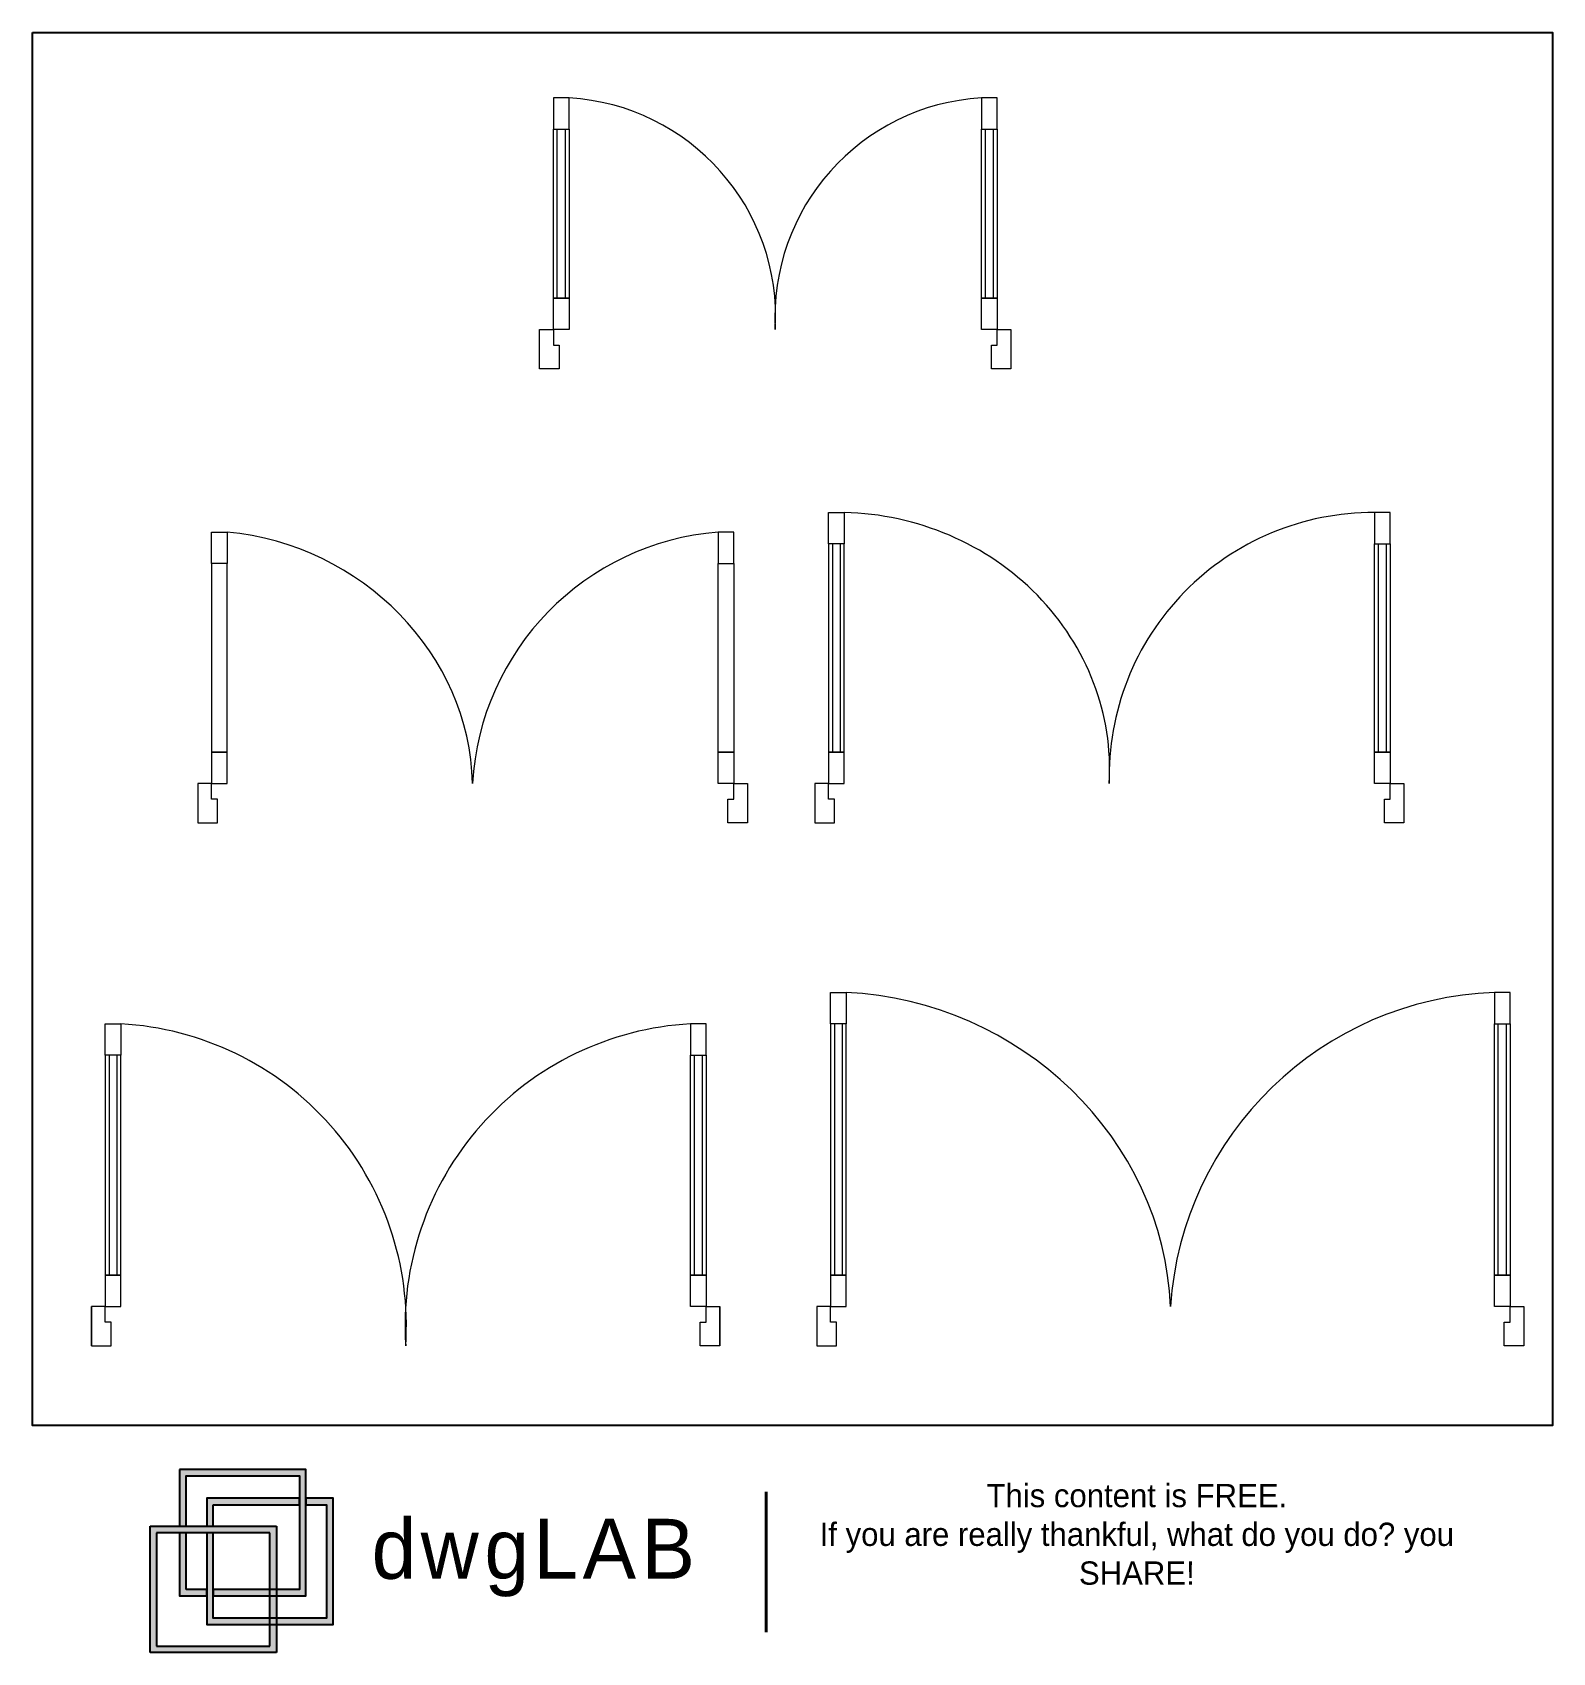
# Model space of a CAD drawing. Header units: millimetres. Extents: x 289.8 to 293.67, y 123.19 to 127.32.
import ezdxf

# ---------------------------------------------------------------- set-up
doc = ezdxf.new("R2010")
doc.units = ezdxf.units.MM
doc.layers.add('001_Dark_1 20', color=7, linetype='Continuous', lineweight=0)
for name, color, linetype, plot in [('02', 251, 'Continuous', False), ('dwgLAB', 250, 'Continuous', False), ('Rectang.', 251, 'Continuous', False)]:
    doc.layers.add(name, color=color, linetype=linetype, plot=plot)

# ---------------------------------------------------------------- blocks, each defined once
blk = doc.blocks.new('A$C09A905BE')
for p, q in [((35, 690), (35, 610)), ((75, 690), (35, 690)), ((75, 610), (75, 690)), ((1125, 690), (1125, 610)), ((1165, 690), (1125, 690)), ((1165, 610), (1165, 690)), ((35, 610), (75, 610)), ((35, 180), (35, 610)), ((35, 610), (75, 610)), ((45, 180), (45, 610)), ((45, 610), (65, 610)), ((65, 610), (65, 180)), ((75, 610), (75, 180)), ((1125, 610), (1165, 610)), ((1125, 180), (1125, 610)), ((1125, 610), (1165, 610)), ((1135, 180), (1135, 610)), ((1135, 610), (1155, 610)), ((1155, 610), (1155, 180)), ((1165, 610), (1165, 180)), ((35, 100), (35, 180)), ((35, 180), (75, 180)), ((75, 180), (35, 180)), ((65, 180), (45, 180)), ((75, 180), (75, 100)), ((1125, 100), (1125, 180)), ((1125, 180), (1165, 180)), ((1165, 180), (1125, 180)), ((1155, 180), (1135, 180)), ((1165, 180), (1165, 100)), ((0, 0), (0, 100)), ((0, 100), (35, 100)), ((35, 100), (35, 60)), ((75, 100), (35, 100)), ((1165, 100), (1125, 100)), ((1165, 100), (1200, 100)), ((1165, 60), (1165, 100)), ((1200, 100), (1200, 0)), ((35, 60), (50, 60)), ((50, 60), (50, 50)), ((50, 50), (50, 0)), ((1150, 50), (1150, 60)), ((1150, 60), (1165, 60)), ((1150, 0), (1150, 50)), ((50, 0), (0, 0)), ((1200, 0), (1150, 0))]:
    blk.add_line(p, q)
for centre, start, end in [((42.5, 132.5), 356.6637, 86.6637), ((1157.5, 132.5), 93.3363, 183.3363)]:
    blk.add_arc(centre, 558.4, start, end)
blk = doc.blocks.new('A$C3C8A1F49')
for p, q in [((35, 660), (35, 740)), ((35, 740), (75, 740)), ((75, 740), (75, 660)), ((1325, 740), (1325, 660)), ((1365, 740), (1325, 740)), ((1365, 660), (1365, 740)), ((35, 660), (35, 180)), ((75, 660), (35, 660)), ((75, 660), (35, 660)), ((65, 660), (45, 660)), ((75, 180), (75, 660)), ((1325, 660), (1365, 660)), ((1325, 180), (1325, 660)), ((1325, 660), (1365, 660)), ((1365, 660), (1365, 180)), ((35, 180), (35, 100)), ((35, 180), (75, 180)), ((75, 180), (35, 180)), ((45, 180), (65, 180)), ((75, 100), (75, 180)), ((1325, 100), (1325, 180)), ((1325, 180), (1365, 180)), ((1365, 180), (1325, 180)), ((1365, 180), (1365, 100)), ((35, 100), (0, 100)), ((0, 100), (0, 0)), ((35, 60), (35, 100)), ((35, 100), (75, 100)), ((1365, 100), (1325, 100)), ((1365, 100), (1400, 100)), ((1365, 60), (1365, 100)), ((1400, 100), (1400, 0)), ((50, 60), (35, 60)), ((50, 50), (50, 60)), ((50, 0), (50, 50)), ((1350, 50), (1350, 60)), ((1350, 60), (1365, 60)), ((1350, 0), (1350, 50)), ((0, 0), (50, 0)), ((1400, 0), (1350, 0))]:
    blk.add_line(p, q)
blk.add_arc((1379.7, 60.8), 681.4, 94.6057, 176.6994)
blk.add_ellipse((50, 125), major_axis=(-597.1, 276.2), ratio=0.925766, start_param=-2.718612, end_param=-1.204625)
blk = doc.blocks.new('A$C0A95752C')
for p, q in [((35, 710), (35, 790)), ((35, 790), (75, 790)), ((75, 790), (75, 710)), ((1425, 790), (1425, 710)), ((1465, 790), (1425, 790)), ((1465, 710), (1465, 790)), ((35, 710), (35, 180)), ((75, 710), (35, 710)), ((75, 710), (35, 710)), ((45, 710), (45, 180)), ((65, 710), (45, 710)), ((65, 180), (65, 710)), ((75, 180), (75, 710)), ((1425, 710), (1465, 710)), ((1425, 180), (1425, 710)), ((1425, 710), (1465, 710)), ((1435, 180), (1435, 710)), ((1435, 710), (1455, 710)), ((1455, 710), (1455, 180)), ((1465, 710), (1465, 180)), ((35, 180), (35, 100)), ((75, 180), (35, 180)), ((35, 180), (75, 180)), ((45, 180), (65, 180)), ((75, 100), (75, 180)), ((1465, 180), (1425, 180)), ((1425, 100), (1425, 180)), ((1425, 180), (1465, 180)), ((1455, 180), (1435, 180)), ((1465, 180), (1465, 100)), ((0, 100), (0, 0)), ((35, 100), (0, 100)), ((35, 100), (75, 100)), ((35, 60), (35, 100)), ((1465, 100), (1425, 100)), ((1465, 100), (1500, 100)), ((1465, 60), (1465, 100)), ((1500, 100), (1500, 0)), ((50, 60), (35, 60)), ((50, 50), (50, 60)), ((50, 0), (50, 50)), ((1450, 50), (1450, 60)), ((1450, 60), (1465, 60)), ((1450, 0), (1450, 50)), ((0, 0), (50, 0)), ((1500, 0), (1450, 0))]:
    blk.add_line(p, q)
blk.add_arc((1422.2, 117), 673, 89.7657, 181.4438)
blk.add_ellipse((73.9, 151.1), major_axis=(666.9, -121.7), ratio=0.940794, start_param=0.11153, end_param=1.73917)
blk = doc.blocks.new('A$C3628088D')
for p, q in [((35, 820), (35, 900)), ((35, 900), (75, 900)), ((75, 900), (75, 820)), ((75, 820), (35, 820)), ((75, 820), (35, 820)), ((35, 820), (35, 180)), ((45, 820), (45, 180)), ((65, 820), (45, 820)), ((65, 180), (65, 820)), ((75, 180), (75, 820)), ((35, 180), (35, 100)), ((75, 180), (35, 180)), ((35, 180), (75, 180)), ((45, 180), (65, 180)), ((75, 100), (75, 180)), ((35, 100), (0, 100)), ((0, 100), (0, 0)), ((35, 60), (35, 100)), ((35, 100), (75, 100)), ((50, 60), (35, 60)), ((50, 50), (50, 60)), ((50, 0), (50, 50)), ((0, 0), (50, 0))]:
    blk.add_line(p, q)
for points in [[(1725, 900), (1725, 820), (1765, 820), (1765, 900)], [(1725, 180), (1725, 820), (1765, 820), (1765, 180)], [(1735, 180), (1735, 820), (1755, 820), (1755, 180)], [(1725, 100), (1725, 180), (1765, 180), (1765, 100)], [(1765, 100), (1800, 100), (1800, 0), (1750, 0), (1750, 50), (1750, 60), (1765, 60)]]:
    blk.add_lwpolyline(points, close=True)
blk.add_arc((1756.5, 42.1), 858.5, 92.1038, 176.1334)
blk.add_ellipse((70, 105), major_axis=(-772.1, 325.5), ratio=0.94084, start_param=-2.726592, end_param=-1.199193)
blk = doc.blocks.new('A$C55F21943')
for p, q in [((0, 0), (0, 100)), ((1600, 0), (1600, 100))]:
    blk.add_line(p, q)
for points in [[(75, 820), (75, 740), (35, 740), (35, 820)], [(1525, 820), (1525, 740), (1565, 740), (1565, 820)], [(75, 180), (75, 740), (35, 740), (35, 180)], [(65, 180), (65, 740), (45, 740), (45, 180)], [(1525, 180), (1525, 740), (1565, 740), (1565, 180)], [(1535, 180), (1535, 740), (1555, 740), (1555, 180)], [(75, 100), (75, 180), (35, 180), (35, 100)], [(1525, 100), (1525, 180), (1565, 180), (1565, 100)], [(35, 100), (0, 100), (0, 0), (50, 0), (50, 50), (50, 60), (35, 60)], [(1565, 100), (1600, 100), (1600, 0), (1550, 0), (1550, 50), (1550, 60), (1565, 60)]]:
    blk.add_lwpolyline(points, close=True)
for centre, start, end in [((32.1, 51.6), 356.1547, 86.8081), ((1567.9, 51.6), 93.1919, 183.8453)]:
    blk.add_arc(centre, 769.6, start, end)
blk = doc.blocks.new('DWGlab_ok')
at = {"layer": 'dwgLAB'}
h = blk.add_hatch(color=2, dxfattribs=at)
h.dxf.hatch_style = 2
h.paths.add_polyline_path([(0.0369, 0.2289), (0.0369, 0.158), (0.045, 0.158), (0.045, 0.2209), (0.1869, 0.2209), (0.1869, 0.079), (0.0788, 0.079), (0.0788, 0.0709), (0.1949, 0.0709), (0.1949, 0.2289)])
h = blk.add_hatch(color=13, dxfattribs=at)
h.dxf.hatch_style = 2
h.paths.add_polyline_path([(0.1949, 0.193), (0.1949, 0.1849), (0.2207, 0.1849), (0.2207, 0.0431), (0.0788, 0.0431), (0.0788, 0.1499), (0.0708, 0.1499), (0.0708, 0.035), (0.2287, 0.035), (0.2287, 0.193)])
h = blk.add_hatch(color=13, dxfattribs=at)
h.dxf.hatch_style = 2
h.paths.add_polyline_path([(0.0788, 0.1849), (0.1869, 0.1849), (0.1869, 0.193), (0.0708, 0.193), (0.0708, 0.158), (0.0788, 0.158)])
h = blk.add_hatch(color=155, dxfattribs=at)
h.dxf.hatch_style = 2
h.paths.add_polyline_path([(0.158, 0), (0, 0), (0, 0.158), (0.158, 0.158)])
h.paths.add_polyline_path([(0.0081, 0.0081), (0.1499, 0.0081), (0.1499, 0.1499), (0.0081, 0.1499)])
h = blk.add_hatch(color=2, dxfattribs=at)
h.dxf.hatch_style = 2
h.paths.add_polyline_path([(0.045, 0.079), (0.045, 0.1499), (0.0369, 0.1499), (0.0369, 0.0709), (0.0708, 0.0709), (0.0708, 0.079)])
at = {"layer": 'dwgLAB', "color": 155}
for p, q in [((0, 0), (0, 0.158)), ((0, 0.158), (0.158, 0.158)), ((0.1499, 0.1499), (0.0081, 0.1499)), ((0.0081, 0.1499), (0.0081, 0.0081)), ((0.1499, 0.0081), (0.1499, 0.1499)), ((0.158, 0.158), (0.158, 0)), ((0.158, 0), (0, 0)), ((0.0081, 0.0081), (0.1499, 0.0081))]:
    blk.add_line(p, q, dxfattribs=at)
at = {"layer": 'dwgLAB', "color": 2}
for points in [[(0.0369, 0.2289), (0.0369, 0.158), (0.045, 0.158), (0.045, 0.2209), (0.1869, 0.2209), (0.1869, 0.079), (0.0788, 0.079), (0.0788, 0.0709), (0.1949, 0.0709), (0.1949, 0.2289), (0.0369, 0.2289)], [(0.045, 0.079), (0.045, 0.1499), (0.0369, 0.1499), (0.0369, 0.0709), (0.0708, 0.0709), (0.0708, 0.079), (0.045, 0.079)]]:
    blk.add_lwpolyline(points, dxfattribs=at)
at = {"layer": 'dwgLAB', "color": 13}
for points in [[(0.1949, 0.193), (0.1949, 0.1849), (0.2207, 0.1849), (0.2207, 0.0431), (0.0788, 0.0431), (0.0788, 0.1499), (0.0708, 0.1499), (0.0708, 0.035), (0.2287, 0.035), (0.2287, 0.193), (0.1949, 0.193)], [(0.0788, 0.1849), (0.1869, 0.1849), (0.1869, 0.193), (0.0708, 0.193), (0.0708, 0.158), (0.0788, 0.158), (0.0788, 0.1849)]]:
    blk.add_lwpolyline(points, dxfattribs=at)
at = {"layer": 'dwgLAB', "color": 9, "linetype": 'Continuous', "lineweight": 40}
blk.add_lwpolyline([(0.7701, 0.0256), (0.7701, 0.2011)], dxfattribs=at)
at = {"layer": 'dwgLAB', "color": 7}
for s, width, heights, insert, char_height, attachment_point in [('{\\H0.91667x;\\C0;This content is FREE.\\PIf you are really thankful, what do you do? you SHARE!}', 0.805462, [0.5251], (1.2337, 0.2109), 0.031712, 2), ('{\\T1.1;dwgLAB}', 17.629903, [0], (0.277, 0.1673), 0.075, 1)]:
    blk.add_mtext_dynamic_manual_height_columns(s, width=width, gutter_width=12.5, heights=heights, dxfattribs=dict(at, insert=insert, char_height=char_height, attachment_point=attachment_point))

msp = doc.modelspace()

# ---------------------------------------------------------------- linework, layer by layer
at = {"layer": '02'}
msp.add_lwpolyline([(289.8043, 127.319), (293.6747, 127.319), (293.6747, 123.7717), (289.8043, 123.7717), (289.8043, 127.319)], dxfattribs=at)
at = {"layer": 'Rectang.'}
msp.add_lwpolyline([(289.8043, 127.319), (293.6747, 127.319), (293.6747, 123.7717), (289.8043, 123.7717), (289.8043, 127.319)], dxfattribs=at)

# ---------------------------------------------------------------- block references
at = {"layer": '001_Dark_1 20', "xscale": 0.001, "yscale": 0.001, "zscale": 0.001}
for name, p in [('A$C09A905BE', (291.0957, 126.4623)), ('A$C0A95752C', (291.7963, 125.3064)), ('A$C3C8A1F49', (290.2252, 125.3064)), ('A$C3628088D', (291.8015, 123.9742)), ('A$C55F21943', (289.9547, 123.9742))]:
    msp.add_blockref(name, p, dxfattribs=at)
at = {"layer": 'dwgLAB', "color": 0, "xscale": 2.036389232052136, "yscale": 2.036389232052136, "zscale": 2.036389232052136}
msp.add_blockref('DWGlab_ok', (290.1039, 123.1931), dxfattribs=at)

doc.saveas('drawing.dxf')
